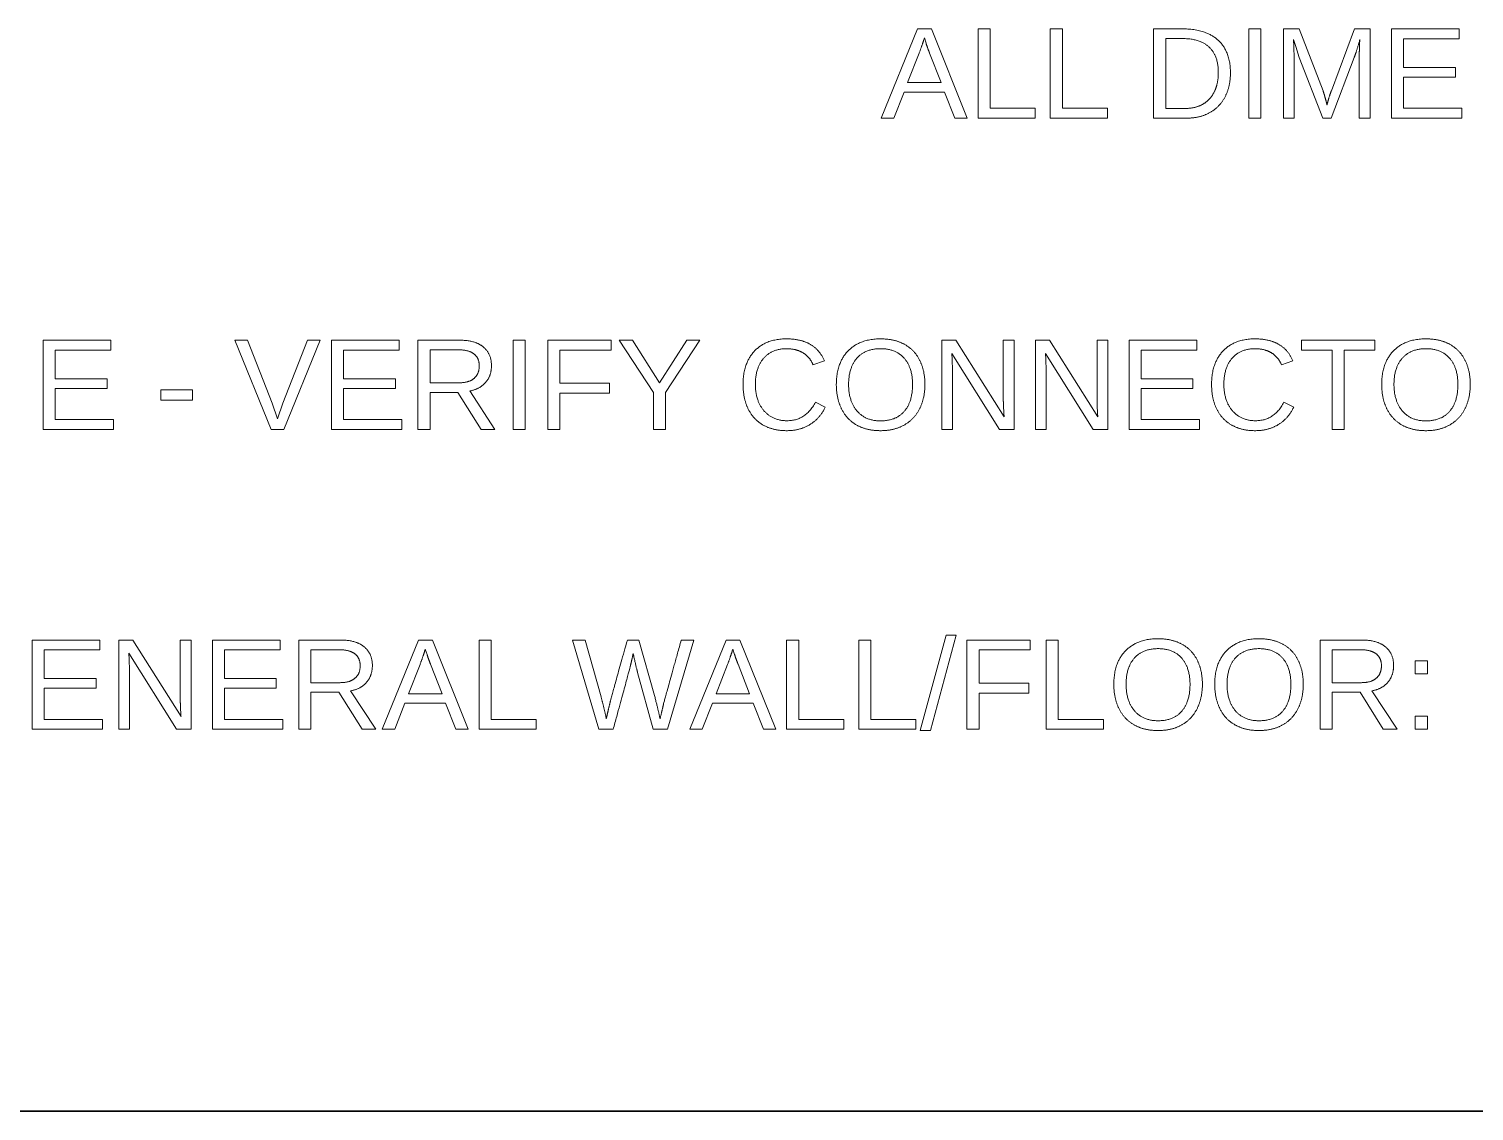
# Model space of a CAD drawing. Header units: millimetres. Extents: x 4 to 410, y 10 to 287.
# Drawn here: x 74.19 to 102.04, y 10 to 30.86 of the extents above; entities that cross this region are included whole.
import ezdxf

# ---------------------------------------------------------------- set-up
doc = ezdxf.new("R2010")
doc.units = ezdxf.units.MM
doc.layers.add('border', color=7, linetype='Continuous', lineweight=35)
doc.layers.add('dimensions', color=7, linetype='Continuous', lineweight=13)

msp = doc.modelspace()

# ---------------------------------------------------------------- linework, layer by layer
at = {"layer": 'border'}
msp.add_line((10, 10), (410, 10), dxfattribs=at)
at = {"layer": 'dimensions'}
for p, q in [((91.317, 30.859), (90.615, 29.139)), ((91.582, 30.859), (91.317, 30.859)), ((91.436, 30.649), (91.447, 30.684)), ((91.447, 30.684), (91.479, 30.582)), ((92.273, 29.139), (91.582, 30.859)), ((92.483, 30.859), (92.483, 29.139)), ((92.716, 30.859), (92.483, 30.859)), ((92.716, 29.33), (92.716, 30.859)), ((93.873, 30.859), (93.873, 29.139)), ((94.106, 30.859), (93.873, 30.859)), ((94.106, 29.33), (94.106, 30.859)), ((95.865, 30.859), (95.865, 29.139)), ((96.434, 30.859), (95.865, 30.859)), ((96.099, 30.673), (96.429, 30.673)), ((96.099, 29.326), (96.099, 30.673)), ((97.697, 30.859), (97.697, 29.139)), ((97.93, 30.859), (97.697, 30.859)), ((97.93, 29.139), (97.93, 30.859)), ((98.365, 30.859), (98.365, 29.139)), ((98.672, 30.859), (98.365, 30.859)), ((98.564, 30.653), (98.605, 30.519)), ((98.568, 30.518), (98.564, 30.653)), ((99.13, 29.667), (98.672, 30.859)), ((99.739, 30.859), (99.29, 29.667)), ((100.038, 30.859), (99.739, 30.859)), ((100.038, 29.139), (100.038, 30.859)), ((100.448, 30.859), (100.448, 29.139)), ((101.753, 30.859), (100.448, 30.859)), ((100.681, 30.669), (101.753, 30.669)), ((100.681, 30.117), (100.681, 30.669)), ((101.753, 30.669), (101.753, 30.859)), ((91.125, 29.824), (91.345, 30.389)), ((91.548, 30.392), (91.769, 29.824)), ((98.573, 30.287), (98.568, 30.518)), ((98.605, 30.519), (98.673, 30.311)), ((98.573, 29.139), (98.573, 30.287)), ((98.673, 30.311), (99.124, 29.139)), ((99.287, 29.139), (99.731, 30.311)), ((99.828, 30.287), (99.828, 29.139)), ((101.68, 30.117), (100.681, 30.117)), ((101.68, 29.929), (101.68, 30.117)), ((91.769, 29.824), (91.125, 29.824)), ((100.681, 29.929), (101.68, 29.929)), ((100.681, 29.33), (100.681, 29.929)), ((90.857, 29.139), (91.055, 29.642)), ((91.055, 29.642), (91.838, 29.642)), ((91.838, 29.642), (92.035, 29.139)), ((93.585, 29.33), (92.716, 29.33)), ((93.585, 29.139), (93.585, 29.33)), ((94.976, 29.33), (94.106, 29.33)), ((94.976, 29.139), (94.976, 29.33)), ((96.482, 29.326), (96.099, 29.326)), ((101.803, 29.33), (100.681, 29.33)), ((101.803, 29.139), (101.803, 29.33)), ((90.615, 29.139), (90.857, 29.139)), ((92.035, 29.139), (92.273, 29.139)), ((92.483, 29.139), (93.585, 29.139)), ((93.873, 29.139), (94.976, 29.139)), ((95.865, 29.139), (96.509, 29.139)), ((97.697, 29.139), (97.93, 29.139)), ((98.365, 29.139), (98.573, 29.139)), ((99.124, 29.139), (99.287, 29.139)), ((99.828, 29.139), (100.038, 29.139)), ((100.448, 29.139), (101.803, 29.139)), ((74.464, 24.859), (74.464, 23.139)), ((75.768, 24.859), (74.464, 24.859)), ((75.768, 24.669), (75.768, 24.859)), ((78.159, 24.859), (78.86, 23.139)), ((78.404, 24.859), (78.159, 24.859)), ((78.88, 23.648), (78.404, 24.859)), ((79.559, 24.859), (79.085, 23.648)), ((79.102, 23.139), (79.804, 24.859)), ((79.804, 24.859), (79.559, 24.859)), ((80.02, 24.859), (80.02, 23.139)), ((81.325, 24.859), (80.02, 24.859)), ((81.325, 24.669), (81.325, 24.859)), ((81.688, 24.859), (81.688, 23.139)), ((82.497, 24.859), (81.688, 24.859)), ((83.519, 24.859), (83.519, 23.139)), ((83.752, 24.859), (83.519, 24.859)), ((83.752, 23.139), (83.752, 24.859)), ((84.188, 24.859), (84.188, 23.139)), ((85.41, 24.859), (84.188, 24.859)), ((85.41, 24.669), (85.41, 24.859)), ((85.565, 24.859), (86.226, 23.852)), ((85.821, 24.859), (85.565, 24.859)), ((86.345, 24.04), (85.821, 24.859)), ((86.866, 24.859), (86.345, 24.04)), ((86.458, 23.852), (87.122, 24.859)), ((87.122, 24.859), (86.866, 24.859)), ((91.782, 24.859), (91.782, 23.139)), ((92.053, 24.859), (91.782, 24.859)), ((92.983, 23.385), (92.053, 24.859)), ((92.968, 24.859), (92.968, 23.731)), ((93.178, 24.859), (92.968, 24.859)), ((93.178, 23.139), (93.178, 24.859)), ((93.587, 24.859), (93.587, 23.139)), ((93.858, 24.859), (93.587, 24.859)), ((94.788, 23.385), (93.858, 24.859)), ((94.774, 24.859), (94.774, 23.731)), ((94.984, 24.859), (94.774, 24.859)), ((94.984, 23.139), (94.984, 24.859)), ((95.392, 24.859), (95.392, 23.139)), ((96.697, 24.859), (95.392, 24.859)), ((96.697, 24.669), (96.697, 24.859)), ((98.716, 24.859), (98.716, 24.669)), ((100.13, 24.859), (98.716, 24.859)), ((100.13, 24.669), (100.13, 24.859)), ((74.697, 24.669), (75.768, 24.669)), ((74.697, 24.117), (74.697, 24.669)), ((80.253, 24.669), (81.325, 24.669)), ((80.253, 24.117), (80.253, 24.669)), ((81.921, 24.673), (82.474, 24.673)), ((81.921, 24.038), (81.921, 24.673)), ((84.421, 24.669), (85.41, 24.669)), ((84.421, 24.029), (84.421, 24.669)), ((91.977, 24.604), (92.897, 23.139)), ((91.983, 24.486), (91.977, 24.604)), ((93.782, 24.604), (94.703, 23.139)), ((93.788, 24.486), (93.782, 24.604)), ((95.626, 24.669), (96.697, 24.669)), ((95.626, 24.117), (95.626, 24.669)), ((98.716, 24.669), (99.307, 24.669)), ((99.307, 24.669), (99.307, 23.139)), ((99.539, 24.669), (100.13, 24.669)), ((99.539, 23.139), (99.539, 24.669)), ((89.3, 24.386), (89.521, 24.459)), ((91.989, 24.282), (91.983, 24.486)), ((91.989, 23.139), (91.989, 24.282)), ((93.795, 24.282), (93.788, 24.486)), ((93.795, 23.139), (93.795, 24.282)), ((98.328, 24.386), (98.549, 24.459)), ((75.695, 24.117), (74.697, 24.117)), ((75.695, 23.929), (75.695, 24.117)), ((81.252, 24.117), (80.253, 24.117)), ((81.252, 23.929), (81.252, 24.117)), ((82.484, 24.038), (81.921, 24.038)), ((85.38, 24.029), (84.421, 24.029)), ((85.38, 23.836), (85.38, 24.029)), ((96.624, 24.117), (95.626, 24.117)), ((96.624, 23.929), (96.624, 24.117)), ((74.697, 23.929), (75.695, 23.929)), ((74.697, 23.33), (74.697, 23.929)), ((76.732, 23.901), (76.732, 23.706)), ((77.342, 23.901), (76.732, 23.901)), ((76.732, 23.706), (77.342, 23.706)), ((77.342, 23.706), (77.342, 23.901)), ((80.253, 23.929), (81.252, 23.929)), ((80.253, 23.33), (80.253, 23.929)), ((81.921, 23.854), (82.457, 23.854)), ((81.921, 23.139), (81.921, 23.854)), ((82.457, 23.854), (82.903, 23.139)), ((83.172, 23.139), (82.684, 23.88)), ((84.421, 23.836), (85.38, 23.836)), ((84.421, 23.139), (84.421, 23.836)), ((86.226, 23.852), (86.226, 23.139)), ((86.458, 23.139), (86.458, 23.852)), ((95.626, 23.929), (96.624, 23.929)), ((95.626, 23.33), (95.626, 23.929)), ((78.983, 23.344), (78.88, 23.648)), ((79.085, 23.648), (78.983, 23.344)), ((89.537, 23.569), (89.346, 23.664)), ((98.565, 23.569), (98.375, 23.664)), ((74.464, 23.139), (75.818, 23.139)), ((75.818, 23.33), (74.697, 23.33)), ((75.818, 23.139), (75.818, 23.33)), ((78.86, 23.139), (79.102, 23.139)), ((80.02, 23.139), (81.375, 23.139)), ((81.375, 23.33), (80.253, 23.33)), ((81.375, 23.139), (81.375, 23.33)), ((81.688, 23.139), (81.921, 23.139)), ((82.903, 23.139), (83.172, 23.139)), ((83.519, 23.139), (83.752, 23.139)), ((84.188, 23.139), (84.421, 23.139)), ((86.226, 23.139), (86.458, 23.139)), ((91.782, 23.139), (91.989, 23.139)), ((92.897, 23.139), (93.178, 23.139)), ((93.587, 23.139), (93.795, 23.139)), ((94.703, 23.139), (94.984, 23.139)), ((95.392, 23.139), (96.747, 23.139)), ((96.747, 23.33), (95.626, 23.33)), ((96.747, 23.139), (96.747, 23.33)), ((99.307, 23.139), (99.539, 23.139)), ((74.252, 19.079), (74.252, 17.359)), ((75.557, 19.079), (74.252, 19.079)), ((75.557, 18.889), (75.557, 19.079)), ((75.92, 19.079), (75.92, 17.359)), ((76.191, 19.079), (75.92, 19.079)), ((77.121, 17.604), (76.191, 19.079)), ((77.106, 19.079), (77.106, 17.951)), ((77.316, 19.079), (77.106, 19.079)), ((77.316, 17.359), (77.316, 19.079)), ((77.725, 19.079), (77.725, 17.359)), ((79.03, 19.079), (77.725, 19.079)), ((79.03, 18.889), (79.03, 19.079)), ((79.393, 19.079), (79.393, 17.359)), ((80.202, 19.079), (79.393, 19.079)), ((81.7, 19.079), (80.998, 17.359)), ((81.965, 19.079), (81.7, 19.079)), ((82.656, 17.359), (81.965, 19.079)), ((82.866, 19.079), (82.866, 17.359)), ((83.099, 19.079), (82.866, 19.079)), ((83.099, 17.55), (83.099, 19.079)), ((84.664, 19.079), (85.17, 17.359)), ((84.907, 19.079), (84.664, 19.079)), ((85.215, 17.987), (84.907, 19.079)), ((85.947, 19.079), (85.723, 19.079)), ((86.246, 18.009), (85.947, 19.079)), ((86.497, 17.359), (87.004, 19.079)), ((87.004, 19.079), (86.761, 19.079)), ((87.626, 19.079), (86.924, 17.359)), ((87.891, 19.079), (87.626, 19.079)), ((88.582, 17.359), (87.891, 19.079)), ((88.792, 19.079), (88.792, 17.359)), ((89.025, 19.079), (88.792, 19.079)), ((89.025, 17.55), (89.025, 19.079)), ((90.182, 19.079), (90.182, 17.359)), ((90.416, 19.079), (90.182, 19.079)), ((90.416, 17.55), (90.416, 19.079)), ((91.87, 19.171), (91.368, 17.335)), ((91.566, 17.335), (92.062, 19.171)), ((92.062, 19.171), (91.87, 19.171)), ((92.267, 19.079), (92.267, 17.359)), ((93.489, 19.079), (92.267, 19.079)), ((93.489, 18.889), (93.489, 19.079)), ((93.795, 19.079), (93.795, 17.359)), ((94.028, 19.079), (93.795, 19.079)), ((94.028, 17.55), (94.028, 19.079)), ((99.074, 19.079), (99.074, 17.359)), ((99.883, 19.079), (99.074, 19.079)), ((74.485, 18.889), (75.557, 18.889)), ((74.485, 18.337), (74.485, 18.889)), ((76.115, 18.824), (77.036, 17.359)), ((76.121, 18.706), (76.115, 18.824)), ((76.127, 18.502), (76.121, 18.706)), ((77.958, 18.889), (79.03, 18.889)), ((77.958, 18.337), (77.958, 18.889)), ((79.626, 18.892), (80.179, 18.892)), ((79.626, 18.258), (79.626, 18.892)), ((81.818, 18.869), (81.829, 18.903)), ((81.829, 18.903), (81.862, 18.802)), ((87.745, 18.869), (87.756, 18.903)), ((87.756, 18.903), (87.789, 18.802)), ((92.501, 18.889), (93.489, 18.889)), ((92.501, 18.249), (92.501, 18.889)), ((99.307, 18.892), (99.86, 18.892)), ((99.307, 18.258), (99.307, 18.892)), ((100.903, 18.68), (100.903, 18.427)), ((101.141, 18.68), (100.903, 18.68)), ((101.141, 18.427), (101.141, 18.68)), ((76.127, 17.359), (76.127, 18.502)), ((81.508, 18.044), (81.728, 18.609)), ((81.931, 18.612), (82.151, 18.044)), ((85.921, 18.452), (86.219, 17.359)), ((87.435, 18.044), (87.654, 18.609)), ((87.857, 18.612), (88.078, 18.044)), ((100.903, 18.427), (101.141, 18.427)), ((75.484, 18.337), (74.485, 18.337)), ((74.485, 18.149), (75.484, 18.149)), ((74.485, 17.55), (74.485, 18.149)), ((75.484, 18.149), (75.484, 18.337)), ((78.957, 18.337), (77.958, 18.337)), ((77.958, 18.149), (78.957, 18.149)), ((77.958, 17.55), (77.958, 18.149)), ((78.957, 18.149), (78.957, 18.337)), ((80.189, 18.258), (79.626, 18.258)), ((93.46, 18.249), (92.501, 18.249)), ((93.46, 18.056), (93.46, 18.249)), ((99.87, 18.258), (99.307, 18.258)), ((79.626, 18.073), (80.162, 18.073)), ((79.626, 17.359), (79.626, 18.073)), ((80.162, 18.073), (80.609, 17.359)), ((80.877, 17.359), (80.389, 18.1)), ((81.24, 17.359), (81.437, 17.862)), ((81.437, 17.862), (82.221, 17.862)), ((82.151, 18.044), (81.508, 18.044)), ((82.221, 17.862), (82.418, 17.359)), ((87.166, 17.359), (87.364, 17.862)), ((87.364, 17.862), (88.148, 17.862)), ((88.078, 18.044), (87.435, 18.044)), ((88.148, 17.862), (88.344, 17.359)), ((92.501, 18.056), (93.46, 18.056)), ((92.501, 17.359), (92.501, 18.056)), ((99.307, 18.073), (99.843, 18.073)), ((99.307, 17.359), (99.307, 18.073)), ((99.843, 18.073), (100.29, 17.359)), ((100.558, 17.359), (100.07, 18.1)), ((75.607, 17.55), (74.485, 17.55)), ((75.607, 17.359), (75.607, 17.55)), ((79.08, 17.55), (77.958, 17.55)), ((79.08, 17.359), (79.08, 17.55)), ((83.968, 17.55), (83.099, 17.55)), ((83.968, 17.359), (83.968, 17.55)), ((86.364, 17.607), (86.353, 17.564)), ((89.894, 17.55), (89.025, 17.55)), ((89.894, 17.359), (89.894, 17.55)), ((91.285, 17.55), (90.416, 17.55)), ((91.285, 17.359), (91.285, 17.55)), ((94.897, 17.55), (94.028, 17.55)), ((94.897, 17.359), (94.897, 17.55)), ((100.903, 17.612), (100.903, 17.359)), ((101.141, 17.612), (100.903, 17.612)), ((101.141, 17.359), (101.141, 17.612)), ((74.252, 17.359), (75.607, 17.359)), ((75.92, 17.359), (76.127, 17.359)), ((77.036, 17.359), (77.316, 17.359)), ((77.725, 17.359), (79.08, 17.359)), ((79.393, 17.359), (79.626, 17.359)), ((80.609, 17.359), (80.877, 17.359)), ((80.998, 17.359), (81.24, 17.359)), ((82.418, 17.359), (82.656, 17.359)), ((82.866, 17.359), (83.968, 17.359)), ((85.17, 17.359), (85.449, 17.359)), ((86.219, 17.359), (86.497, 17.359)), ((86.924, 17.359), (87.166, 17.359)), ((88.344, 17.359), (88.582, 17.359)), ((88.792, 17.359), (89.894, 17.359)), ((90.182, 17.359), (91.285, 17.359)), ((91.368, 17.335), (91.566, 17.335)), ((92.267, 17.359), (92.501, 17.359)), ((93.795, 17.359), (94.897, 17.359)), ((99.074, 17.359), (99.307, 17.359)), ((100.29, 17.359), (100.558, 17.359)), ((100.903, 17.359), (101.141, 17.359))]:
    msp.add_line(p, q, dxfattribs=at)
for points in [[(91.436, 30.649), (91.405, 30.548), (91.345, 30.389)], [(96.937, 30.505), (96.761, 30.673), (96.429, 30.673)], [(96.434, 30.859), (96.871, 30.859), (97.109, 30.64)], [(97.109, 30.64), (97.346, 30.421), (97.346, 30.017)], [(99.839, 30.653), (99.779, 30.435), (99.731, 30.311)], [(99.828, 30.287), (99.828, 30.477), (99.839, 30.653)], [(91.548, 30.392), (91.514, 30.476), (91.479, 30.582)], [(97.112, 30.017), (97.112, 30.337), (96.937, 30.505)], [(97.035, 29.648), (97.112, 29.805), (97.112, 30.017)], [(97.346, 30.017), (97.346, 29.751), (97.242, 29.551)], [(96.815, 29.409), (96.958, 29.492), (97.035, 29.648)], [(97.242, 29.551), (97.139, 29.352), (96.948, 29.246)], [(99.13, 29.667), (99.154, 29.595), (99.177, 29.512)], [(99.207, 29.393), (99.216, 29.442), (99.247, 29.542)], [(99.247, 29.542), (99.279, 29.641), (99.29, 29.667)], [(96.482, 29.326), (96.671, 29.326), (96.815, 29.409)], [(96.948, 29.246), (96.758, 29.139), (96.509, 29.139)], [(99.177, 29.512), (99.199, 29.43), (99.207, 29.393)], [(82.497, 24.859), (82.787, 24.859), (82.946, 24.729)], [(88.176, 24.652), (88.398, 24.885), (88.791, 24.885)], [(88.791, 24.885), (89.066, 24.885), (89.25, 24.778)], [(89.976, 24.652), (90.202, 24.885), (90.605, 24.885)], [(90.605, 24.885), (90.867, 24.885), (91.06, 24.781)], [(97.204, 24.652), (97.426, 24.885), (97.819, 24.885)], [(97.819, 24.885), (98.094, 24.885), (98.278, 24.778)], [(100.486, 24.652), (100.712, 24.885), (101.115, 24.885)], [(101.115, 24.885), (101.378, 24.885), (101.57, 24.781)], [(82.767, 24.594), (82.665, 24.673), (82.474, 24.673)], [(82.869, 24.365), (82.869, 24.515), (82.767, 24.594)], [(82.946, 24.729), (83.104, 24.599), (83.104, 24.367)], [(87.953, 24.007), (87.953, 24.419), (88.176, 24.652)], [(88.349, 24.511), (88.19, 24.327), (88.19, 24.007)], [(88.793, 24.695), (88.508, 24.695), (88.349, 24.511)], [(89.108, 24.615), (88.975, 24.695), (88.793, 24.695)], [(89.3, 24.386), (89.24, 24.536), (89.108, 24.615)], [(89.25, 24.778), (89.434, 24.67), (89.521, 24.459)], [(89.75, 24.007), (89.75, 24.42), (89.976, 24.652)], [(90.148, 24.514), (89.987, 24.333), (89.987, 24.007)], [(90.605, 24.695), (90.309, 24.695), (90.148, 24.514)], [(91.058, 24.511), (90.898, 24.695), (90.605, 24.695)], [(91.219, 24.007), (91.219, 24.328), (91.058, 24.511)], [(91.06, 24.781), (91.253, 24.676), (91.355, 24.477)], [(96.982, 24.007), (96.982, 24.419), (97.204, 24.652)], [(97.377, 24.511), (97.219, 24.327), (97.219, 24.007)], [(97.822, 24.695), (97.536, 24.695), (97.377, 24.511)], [(98.136, 24.615), (98.004, 24.695), (97.822, 24.695)], [(98.328, 24.386), (98.268, 24.536), (98.136, 24.615)], [(98.278, 24.778), (98.463, 24.67), (98.549, 24.459)], [(100.261, 24.007), (100.261, 24.42), (100.486, 24.652)], [(100.659, 24.514), (100.497, 24.333), (100.497, 24.007)], [(101.115, 24.695), (100.82, 24.695), (100.659, 24.514)], [(101.569, 24.511), (101.408, 24.695), (101.115, 24.695)], [(101.729, 24.007), (101.729, 24.328), (101.569, 24.511)], [(101.57, 24.781), (101.763, 24.676), (101.865, 24.477)], [(82.769, 24.124), (82.869, 24.21), (82.869, 24.365)], [(83.104, 24.367), (83.104, 24.176), (82.992, 24.045)], [(91.355, 24.477), (91.457, 24.278), (91.457, 24.007)], [(101.865, 24.477), (101.967, 24.278), (101.967, 24.007)], [(82.484, 24.038), (82.668, 24.038), (82.769, 24.124)], [(82.992, 24.045), (82.88, 23.915), (82.684, 23.88)], [(88.053, 23.532), (87.953, 23.733), (87.953, 24.007)], [(88.19, 24.007), (88.19, 23.691), (88.356, 23.499)], [(89.852, 23.533), (89.75, 23.736), (89.75, 24.007)], [(89.987, 24.007), (89.987, 23.684), (90.15, 23.494)], [(91.06, 23.488), (91.219, 23.672), (91.219, 24.007)], [(91.457, 24.007), (91.457, 23.738), (91.354, 23.535)], [(97.081, 23.532), (96.982, 23.733), (96.982, 24.007)], [(97.219, 24.007), (97.219, 23.691), (97.384, 23.499)], [(100.362, 23.533), (100.261, 23.736), (100.261, 24.007)], [(100.497, 24.007), (100.497, 23.684), (100.66, 23.494)], [(101.57, 23.488), (101.729, 23.672), (101.729, 24.007)], [(101.967, 24.007), (101.967, 23.738), (101.864, 23.535)], [(92.983, 23.385), (92.968, 23.624), (92.968, 23.731)], [(94.788, 23.385), (94.774, 23.624), (94.774, 23.731)], [(88.342, 23.223), (88.152, 23.331), (88.053, 23.532)], [(88.356, 23.499), (88.521, 23.307), (88.803, 23.307)], [(88.803, 23.307), (89.164, 23.307), (89.346, 23.664)], [(89.537, 23.569), (89.431, 23.347), (89.238, 23.231)], [(90.145, 23.222), (89.953, 23.33), (89.852, 23.533)], [(90.15, 23.494), (90.313, 23.304), (90.602, 23.304)], [(90.602, 23.304), (90.9, 23.304), (91.06, 23.488)], [(91.354, 23.535), (91.251, 23.332), (91.058, 23.224)], [(97.371, 23.223), (97.181, 23.331), (97.081, 23.532)], [(97.384, 23.499), (97.549, 23.307), (97.831, 23.307)], [(97.831, 23.307), (98.193, 23.307), (98.375, 23.664)], [(98.565, 23.569), (98.459, 23.347), (98.267, 23.231)], [(100.656, 23.222), (100.463, 23.33), (100.362, 23.533)], [(100.66, 23.494), (100.823, 23.304), (101.113, 23.304)], [(101.113, 23.304), (101.411, 23.304), (101.57, 23.488)], [(101.864, 23.535), (101.761, 23.332), (101.568, 23.224)], [(88.792, 23.115), (88.532, 23.115), (88.342, 23.223)], [(89.238, 23.231), (89.046, 23.115), (88.792, 23.115)], [(90.602, 23.115), (90.338, 23.115), (90.145, 23.222)], [(91.058, 23.224), (90.865, 23.115), (90.602, 23.115)], [(97.82, 23.115), (97.56, 23.115), (97.371, 23.223)], [(98.267, 23.231), (98.074, 23.115), (97.82, 23.115)], [(101.113, 23.115), (100.848, 23.115), (100.656, 23.222)], [(101.568, 23.224), (101.375, 23.115), (101.113, 23.115)], [(80.202, 19.079), (80.493, 19.079), (80.651, 18.949)], [(80.651, 18.949), (80.809, 18.819), (80.809, 18.587)], [(85.385, 17.857), (85.423, 18.016), (85.723, 19.079)], [(86.418, 17.836), (86.439, 17.924), (86.761, 19.079)], [(95.324, 18.872), (95.55, 19.105), (95.953, 19.105)], [(95.953, 19.105), (96.215, 19.105), (96.408, 19)], [(96.408, 19), (96.601, 18.896), (96.703, 18.697)], [(97.269, 18.872), (97.495, 19.105), (97.897, 19.105)], [(97.897, 19.105), (98.16, 19.105), (98.353, 19)], [(98.353, 19), (98.546, 18.896), (98.647, 18.697)], [(99.883, 19.079), (100.174, 19.079), (100.332, 18.949)], [(100.332, 18.949), (100.49, 18.819), (100.49, 18.587)], [(80.472, 18.814), (80.37, 18.892), (80.179, 18.892)], [(80.574, 18.585), (80.574, 18.735), (80.472, 18.814)], [(81.818, 18.869), (81.788, 18.768), (81.728, 18.609)], [(81.931, 18.612), (81.896, 18.696), (81.862, 18.802)], [(85.836, 18.819), (85.804, 18.677), (85.782, 18.582)], [(85.921, 18.452), (85.892, 18.554), (85.836, 18.819)], [(87.745, 18.869), (87.714, 18.768), (87.654, 18.609)], [(87.857, 18.612), (87.823, 18.696), (87.789, 18.802)], [(95.098, 18.227), (95.098, 18.64), (95.324, 18.872)], [(95.496, 18.734), (95.335, 18.553), (95.335, 18.227)], [(95.953, 18.914), (95.657, 18.914), (95.496, 18.734)], [(96.406, 18.731), (96.246, 18.914), (95.953, 18.914)], [(96.567, 18.227), (96.567, 18.548), (96.406, 18.731)], [(96.703, 18.697), (96.805, 18.498), (96.805, 18.227)], [(97.043, 18.227), (97.043, 18.64), (97.269, 18.872)], [(97.441, 18.734), (97.28, 18.553), (97.28, 18.227)], [(97.897, 18.914), (97.602, 18.914), (97.441, 18.734)], [(98.351, 18.731), (98.19, 18.914), (97.897, 18.914)], [(98.511, 18.227), (98.511, 18.548), (98.351, 18.731)], [(98.647, 18.697), (98.749, 18.498), (98.749, 18.227)], [(100.154, 18.814), (100.052, 18.892), (99.86, 18.892)], [(100.256, 18.585), (100.256, 18.735), (100.154, 18.814)], [(80.474, 18.344), (80.574, 18.43), (80.574, 18.585)], [(80.809, 18.587), (80.809, 18.396), (80.697, 18.265)], [(85.782, 18.582), (85.76, 18.487), (85.449, 17.359)], [(100.155, 18.344), (100.256, 18.43), (100.256, 18.585)], [(100.49, 18.587), (100.49, 18.396), (100.378, 18.265)], [(80.189, 18.258), (80.373, 18.258), (80.474, 18.344)], [(80.697, 18.265), (80.585, 18.134), (80.389, 18.1)], [(95.2, 17.753), (95.098, 17.956), (95.098, 18.227)], [(95.335, 18.227), (95.335, 17.904), (95.498, 17.714)], [(96.407, 17.708), (96.567, 17.891), (96.567, 18.227)], [(96.805, 18.227), (96.805, 17.957), (96.702, 17.755)], [(97.144, 17.753), (97.043, 17.956), (97.043, 18.227)], [(97.28, 18.227), (97.28, 17.904), (97.443, 17.714)], [(98.352, 17.708), (98.511, 17.891), (98.511, 18.227)], [(98.749, 18.227), (98.749, 17.957), (98.646, 17.755)], [(99.87, 18.258), (100.054, 18.258), (100.155, 18.344)], [(100.378, 18.265), (100.267, 18.134), (100.07, 18.1)], [(77.121, 17.604), (77.106, 17.844), (77.106, 17.951)], [(85.215, 17.987), (85.27, 17.781), (85.317, 17.564)], [(85.317, 17.564), (85.346, 17.698), (85.385, 17.857)], [(86.246, 18.009), (86.314, 17.746), (86.353, 17.564)], [(86.364, 17.607), (86.397, 17.747), (86.418, 17.836)], [(95.493, 17.442), (95.301, 17.55), (95.2, 17.753)], [(95.498, 17.714), (95.661, 17.524), (95.95, 17.524)], [(95.95, 17.524), (96.248, 17.524), (96.407, 17.708)], [(96.702, 17.755), (96.599, 17.552), (96.406, 17.443)], [(97.438, 17.442), (97.245, 17.55), (97.144, 17.753)], [(97.443, 17.714), (97.606, 17.524), (97.895, 17.524)], [(97.895, 17.524), (98.193, 17.524), (98.352, 17.708)], [(98.646, 17.755), (98.543, 17.552), (98.35, 17.443)], [(95.95, 17.335), (95.685, 17.335), (95.493, 17.442)], [(96.406, 17.443), (96.213, 17.335), (95.95, 17.335)], [(97.895, 17.335), (97.63, 17.335), (97.438, 17.442)], [(98.35, 17.443), (98.157, 17.335), (97.895, 17.335)]]:
    msp.add_open_spline(points, degree=2, dxfattribs=at)

doc.saveas('drawing.dxf')
